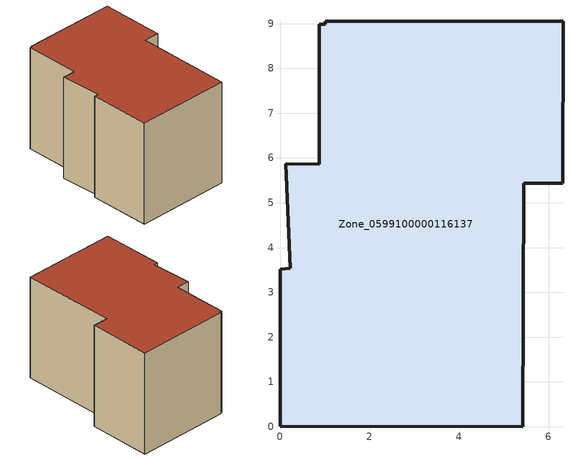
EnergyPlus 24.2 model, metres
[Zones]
Zone_0599100000116137
 floor ground (C_G): 0.13,5.87 0.87,5.86 0.87,8.98 1.01,8.98 1.02,9.05 6.32,9.05 6.31,5.44 5.44,5.44 5.42,0 0,0.01 0,3.51 0.23,3.54 z0
 wall outside (C_F): 5.44,5.44 6.31,5.44 6.32,9.05 1.02,9.05 1.01,8.98 0.87,8.98 0.87,5.86 0.13,5.87 0.23,3.54 0,3.51 0,0.01 5.42,0 5.44,5.44 z0:5.97
 roof outside (C_R): 0,3.51 0,0.01 5.42,0 5.44,5.44 6.31,5.44 6.32,9.05 1.02,9.05 1.01,8.98 0.87,8.98 0.87,5.86 0.13,5.87 0.23,3.54 z5.97
[BUILDING]
Pand.0599100000116137: North Axis=0; Terrain=City; Loads Convergence Tolerance Value=0.04; Temperature Convergence Tolerance Value=0.4; Solar Distribution=FullExterior; Maximum Number of Warmup Days=25; Minimum Number of Warmup Days=1
[Site:Location]
Rotterdam.The.Hague.AP_ZH_NLD Design_Conditions: Latitude=51.96; Longitude=4.45; Time Zone=1; Elevation=-4.5
[SITE:GROUNDTEMPERATURE:BUILDINGSURFACE]
18, 18, 18, 18, 18, 18, 18, 18, 18, 18, 18, 18
[MATERIAL] Thermal Absorptance=0.9; Solar Absorptance=0.7; Visible Absorptance=0.7
Name | Roughness | Thickness | Conductivity | Density | Specific Heat
G.TC.1946-1964 | MediumSmooth | 0.15 | 1 | 540 | 1210
F.TC.1946-1964 | Rough | 0.3 | 0.857143 | 1920 | 840
R.TC.1946-1964 | MediumRough | 0.2 | 0.235294 | 1500 | 1000
[CONSTRUCTION]
C_G: G.TC.1946-1964
C_F: F.TC.1946-1964
C_R: R.TC.1946-1964
[ZONE]
Zone_0599100000116137: Type=1; Multiplier=1; Ceiling Height=Autocalculate; Volume=Autocalculate; Floor Area=autocalculate; Part of Total Floor Area=Yes
[ZONEINFILTRATION:DESIGNFLOWRATE]
Infil_Zone_0599100000116137: Zone or ZoneList or Space or SpaceList=Zone_0599100000116137; Schedule=AlwaysOn; Design Flow Rate Calculation Method=Flow/Area; Flow Rate per Floor Area=0.003; Constant Term Coefficient=1; Temperature Term Coefficient=0; Velocity Term Coefficient=0; Velocity Squared Term Coefficient=0
[HVACTEMPLATE:ZONE:IDEALLOADSAIRSYSTEM]
Zone_0599100000116137: Maximum Heating Supply Air Temperature=50; Minimum Cooling Supply Air Temperature=13; Maximum Heating Supply Air Humidity Ratio=0.0156; Minimum Cooling Supply Air Humidity Ratio=0.0077; Heating Limit=NoLimit; Cooling Limit=NoLimit; Dehumidification Control Type=ConstantSensibleHeatRatio; Cooling Sensible Heat Ratio=0.7; Dehumidification Setpoint=60; Humidification Control Type=None; Humidification Setpoint=30; Outdoor Air Method=None; Outdoor Air Flow Rate per Person=0.00944; Outdoor Air Flow Rate per Zone Floor Area=0; Outdoor Air Flow Rate per Zone=0; Demand Controlled Ventilation Type=None; Outdoor Air Economizer Type=NoEconomizer; Heat Recovery Type=None; Sensible Heat Recovery Effectiveness=0.7; Latent Heat Recovery Effectiveness=0.65
[ZONECONTROL:THERMOSTAT]
ThermostatControl_Zone_0599100000116137: Zone or ZoneList=Zone_0599100000116137; Control Type Schedule=DualSetpointControlType; Control 1=Thermostat_Zone_0599100000116137; Temperature Difference Between Cutout And Setpoint=0
[THERMOSTATSETPOINT:DUALSETPOINT]
Thermostat_Zone_0599100000116137: Heating Setpoint Temperature Schedule=HeatingSetpoint_Zone_0599100000116137; Cooling Setpoint Temperature Schedule=CoolingSetpoint_Zone_0599100000116137
[SCHEDULE:COMPACT]
HeatingSetpoint_Zone_0599100000116137: Through: 12/31, For: AllDays, Until: 24:00, 21
CoolingSetpoint_Zone_0599100000116137: Through: 12/31, For: AllDays, Until: 24:00, 24
DualSetpointControlType: Through: 12/31, For: AllDays, Until: 24:00, 4
AlwaysOn: Through: 12/31, For: AllDays, Until: 24:00, 1
